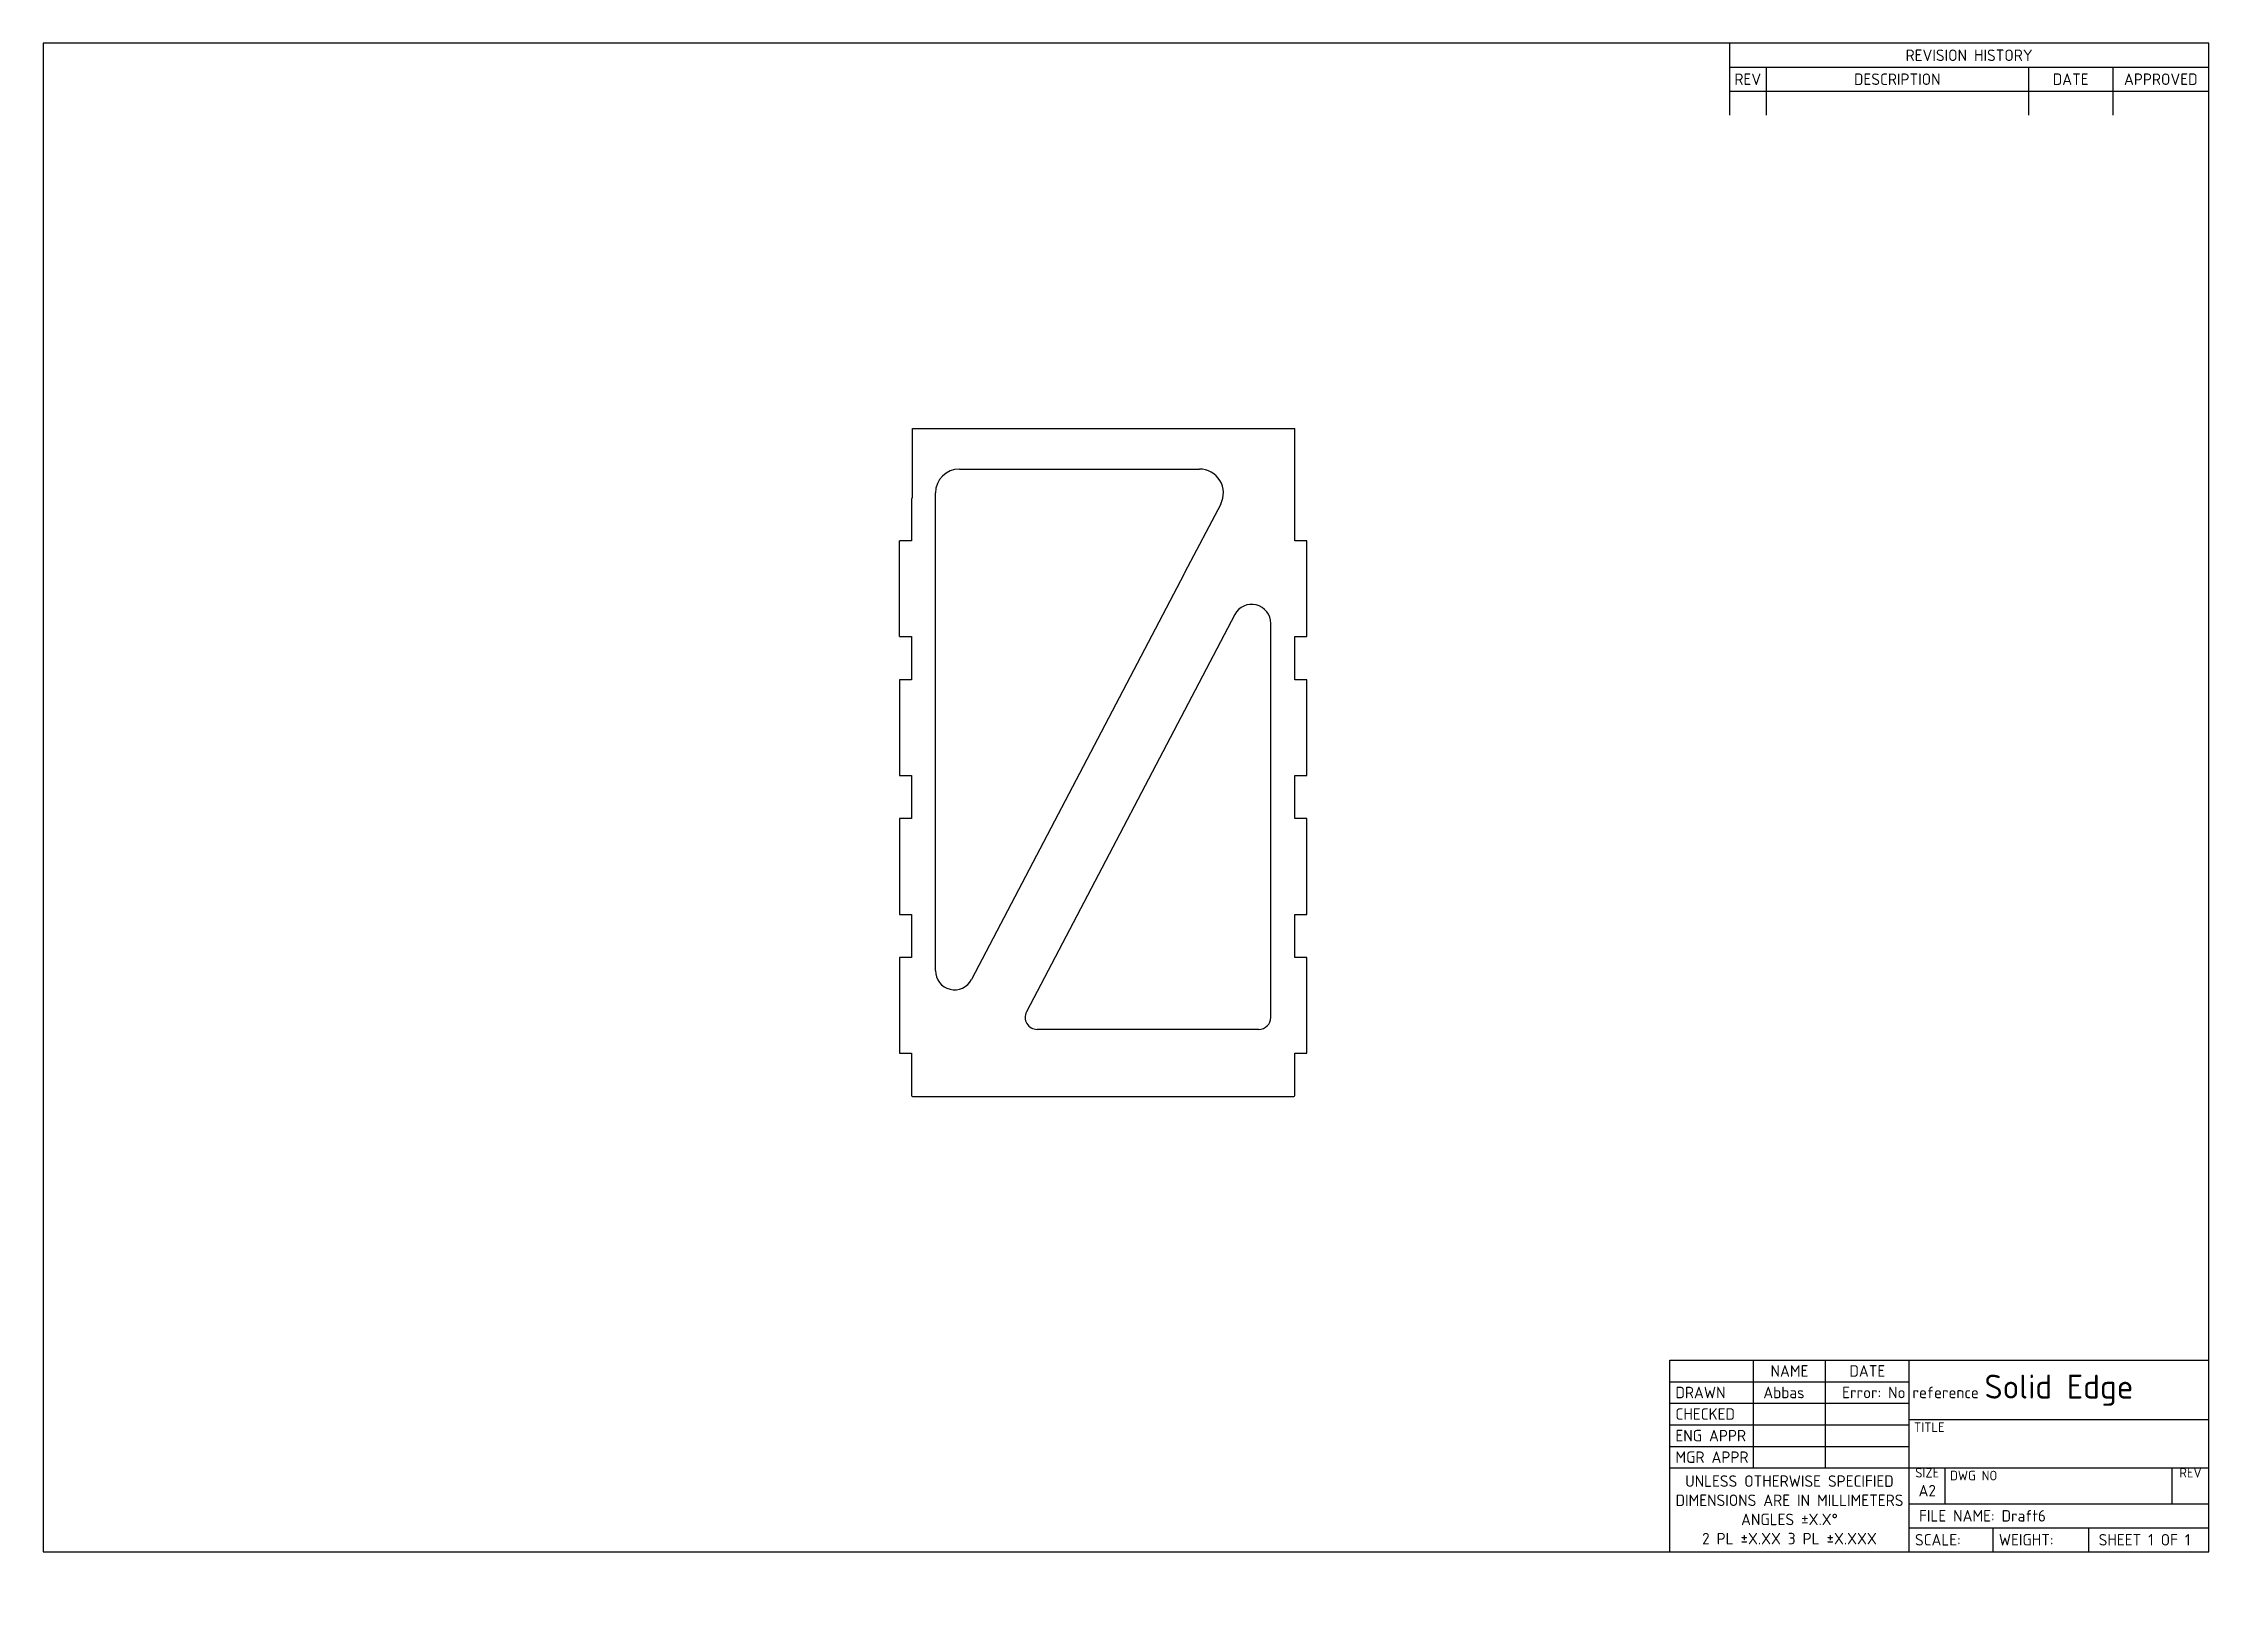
# Model space of a CAD drawing. Header units: millimetres. Extents: x 10 to 584, y -5 to 410.
import ezdxf
from ezdxf.entities.mleader import LeaderData, LeaderLine
from ezdxf.math import Vec2, Vec3

# ---------------------------------------------------------------- set-up
doc = ezdxf.new("R2010")
doc.units = ezdxf.units.MM
doc.layers.add('Default', color=7, linetype='Continuous')
doc.layers.add('FRONT_SIDE', color=7, linetype='Continuous')

# ---------------------------------------------------------------- blocks, each defined once
blk = doc.blocks.new('SE')
at = {"layer": 'FRONT_SIDE', "color": 7, "linetype": 'Continuous'}
for p, q in [((240.4, 289.49), (240.4, 307.88)), ((240.4, 307.88), (341.74, 307.88)), ((341.74, 278.06), (341.74, 307.88)), ((252.84, 297.11), (316.48, 297.11)), ((240.14, 289.24), (240.14, 278.06)), ((246.49, 164.09), (246.49, 290.76)), ((322.11, 287.82), (312.55, 269.57)), ((240.14, 278.06), (236.97, 278.06)), ((236.97, 252.66), (236.97, 278.06)), ((344.92, 278.06), (341.74, 278.06)), ((344.92, 252.66), (344.92, 278.06)), ((312.45, 269.36), (256.07, 161.73)), ((325.81, 258.5), (270.64, 153.17)), ((236.97, 252.66), (240.14, 252.66)), ((240.14, 252.66), (240.14, 241.23)), ((335.39, 151.7), (335.39, 256.15)), ((341.74, 241.23), (341.74, 252.66)), ((341.74, 252.66), (344.92, 252.66)), ((240.14, 241.23), (236.97, 241.23)), ((236.97, 241.23), (236.97, 215.83)), ((344.92, 241.23), (341.74, 241.23)), ((344.92, 215.83), (344.92, 241.23)), ((236.97, 215.83), (240.14, 215.83)), ((240.14, 215.83), (240.14, 204.4)), ((341.74, 204.4), (341.74, 215.83)), ((341.74, 215.83), (344.92, 215.83)), ((240.14, 204.4), (236.97, 204.4)), ((236.97, 204.4), (236.97, 179)), ((344.92, 204.4), (341.74, 204.4)), ((344.92, 179), (344.92, 204.4)), ((236.97, 179), (240.14, 179)), ((240.14, 179), (240.14, 167.57)), ((341.74, 167.57), (341.74, 179)), ((341.74, 179), (344.92, 179)), ((240.14, 167.57), (236.97, 167.57)), ((236.97, 167.57), (236.97, 142.17)), ((344.92, 167.57), (341.74, 167.57)), ((344.92, 142.17), (344.92, 167.57)), ((332.22, 148.52), (273.45, 148.52)), ((236.97, 142.17), (240.14, 142.17)), ((240.14, 142.17), (240.14, 131)), ((341.74, 131), (341.74, 142.17)), ((341.74, 142.17), (344.92, 142.17)), ((240.4, 130.74), (341.49, 130.74))]:
    blk.add_line(p, q, dxfattribs=at)
for centre, radius, start, end in [((252.84, 290.76), 6.35, 90, 180), ((316.48, 290.76), 6.35, 332.36, 90), ((240.4, 289.24), 0.254, 90, 180), ((307.95, 271.71), 5.08, 332.35402, 335.0006), ((330.31, 256.15), 5.08, 0, 152.35402), ((251.57, 164.09), 5.08, 180, 332.35402), ((273.45, 151.7), 3.18, 152.35402, 270), ((332.22, 151.7), 3.17, 270, 0), ((240.4, 131), 0.254, 180, 270), ((341.49, 131), 0.254, 270, 0)]:
    blk.add_arc(centre, radius, start, end, dxfattribs=at)
blk = doc.blocks.new('_DOT')
at = {"color": 0}
blk.add_line((0, 0), (-1, 0), dxfattribs=at)
at = {"color": 0, "const_width": 0.333}
blk.add_lwpolyline([(-0.1665, 0, 1), (0.1665, 0, 1)], format="xyb", close=True, dxfattribs=at)

msp = doc.modelspace()

# ---------------------------------------------------------------- linework, layer by layer
at = {"layer": 'Default', "color": 7, "linetype": 'Continuous'}
for p, q in [((584, 410), (10, 410)), ((10, 410), (10, 10)), ((457, 410), (457, 390.95)), ((584, 10), (584, 410)), ((457, 403.65), (584, 403.65)), ((466.652, 403.65), (466.652, 390.95)), ((536.248, 403.65), (536.248, 390.95)), ((558.6, 403.65), (558.6, 390.95)), ((457, 397.3), (584, 397.3)), ((441.125, 10), (441.125, 60.8)), ((441.125, 60.8), (584, 60.8)), ((463.35, 32.225), (463.35, 60.8)), ((482.4, 32.225), (482.4, 60.8)), ((504.625, 10), (504.625, 60.8)), ((441.125, 55.085), (504.625, 55.085)), ((441.125, 49.37), (504.625, 49.37)), ((441.125, 43.655), (504.625, 43.655)), ((504.625, 45.052), (584, 45.052)), ((441.125, 37.94), (504.625, 37.94)), ((441.125, 32.225), (584, 32.225)), ((514.15, 22.7), (514.15, 32.098)), ((574.348, 22.7), (574.348, 32.098)), ((504.625, 22.7), (584, 22.7)), ((504.625, 16.35), (584, 16.35)), ((526.85, 10), (526.85, 16.35)), ((552.25, 10), (552.25, 16.35)), ((10, 10), (584, 10))]:
    msp.add_line(p, q, dxfattribs=at)

# ---------------------------------------------------------------- block references
at = {"layer": 'Default'}
msp.add_blockref('SE', (0, 0), dxfattribs=at)

# ---------------------------------------------------------------- texts
at = {"layer": 'Default', "char_height": 2.5}
for s, insert, width, attachment_point in [('{\\fSolid Edge ISO|b0||i0||c0|p34;\\C7;\\H3.048;\\W1.;REVISION HISTORY}', (520.5, 406.825), 127, 5), ('{\\fSolid Edge ISO|b0||i0||c0|p34;\\C7;\\H3.048;\\W1.;REV}', (461.826, 400.475), 9.652, 5), ('{\\fSolid Edge ISO|b0||i0||c0|p34;\\C7;\\H3.048;\\W1.;DESCRIPTION}', (501.45, 400.475), 69.596, 5), ('{\\fSolid Edge ISO|b0||i0||c0|p34;\\C7;\\H3.048;\\W1.;DATE}', (547.424, 400.475), 22.352, 5), ('{\\fSolid Edge ISO|b0||i0||c0|p34;\\C7;\\H3.048;\\W1.;APPROVED}', (571.3, 400.475), 25.4, 5), ('{\\fSolid Edge ISO|b0||i0||c0|p34;\\C7;\\H3.048;\\W1.;NAME}', (472.875, 57.9425), 19.05, 5), ('{\\fSolid Edge ISO|b0||i0||c0|p34;\\C7;\\H3.048;\\W1.;DATE}', (493.5125, 57.9425), 22.225, 5), ('{\\fSolid Edge ISO|b0||i0||c0|p34;\\C7;\\H3.048;\\W1.;DRAWN}', (442.649, 52.2275), 20.701, 4), ('{\\fSolid Edge ISO|b1||i0||c0|p34;\\C7;\\H6.35;\\W1.;Solid Edge}', (544.3125, 52.831), 79.375, 5), ('{\\fSolid Edge ISO|b0||i0||c0|p34;\\C7;\\H3.048;\\W1.;CHECKED}', (442.649, 46.5125), 20.701, 4), ('{\\fSolid Edge ISO|b0||i0||c0|p34;\\C7;\\H3.048;\\W1.;ENG APPR}', (442.649, 40.7975), 20.701, 4), ('{\\fSolid Edge ISO|b0||i0||c0|p34;\\C7;\\H2.54;\\W1.;TITLE}', (505.895, 44.3015), 78.105, 1), ('{\\fSolid Edge ISO|b0||i0||c0|p34;\\C7;\\H3.048;\\W1.;MGR APPR}', (442.649, 35.0825), 20.701, 4), ('{\\fSolid Edge ISO|b0||i0||c0|p34;\\C7;\\H3.048;\\W1.;UNLESS OTHERWISE SPECIFIED\\P}{\\fSolid Edge ISO|b0||i0||c0|p34;\\C7;\\H3.048;\\W1.;DIMENSIONS ARE IN MILLIMETERS\\P}{\\fSolid Edge ISO|b0||i0||c0|p34;\\C7;\\H3.048;\\W1.;ANGLES ±X.X°\\P}{\\fSolid Edge ISO|b0||i0||c0|p34;\\C7;\\H3.048;\\W1.;2 PL ±X.XX 3 PL ±X.XXX}', (472.875, 21.1125), 63.5, 5), ('{\\fSolid Edge ISO|b0||i0||c0|p34;\\C7;\\H2.54;\\W1.;SIZE}', (509.3875, 32.225), 9.525, 2), ('{\\fSolid Edge ISO|b0||i0||c0|p34;\\C7;\\H2.54;\\W1.;DWG NO}', (515.42, 31.4745), 58.928, 1), ('{\\fSolid Edge ISO|b0||i0||c0|p34;\\C7;\\H2.54;\\W1.;REV}', (579.174, 32.225), 9.652, 2), ('{\\fSolid Edge ISO|b1||i0||c0|p34;\\C7;\\H3.048;\\W1.;A2}', (509.3875, 26.1925), 9.525, 5), ('{\\fSolid Edge ISO|b0||i0||c0|p34;\\C7;\\H3.048;\\W1.;SCALE:}', (506.149, 13.175), 20.701, 4), ('{\\fSolid Edge ISO|b0||i0||c0|p34;\\C7;\\H3.048;\\W1.;WEIGHT:}', (528.374, 13.175), 23.876, 4)]:
    msp.add_mtext(s, dxfattribs=dict(at, insert=insert, width=width, attachment_point=attachment_point))

# ---------------------------------------------------------------- leaders
at = {"layer": 'Default', "color": 7, "linetype": 'Continuous'}
ml = msp.add_multileader_mtext('Standard', dxfattribs=at)
ml.set_content('\\pxsm0.9;{\\fSolid Edge ISO|c0|p34;\\W1.;Abbas\\P}', color=256)
ml.set_leader_properties(linetype='ByLayer')
ml.set_arrow_properties(name='DOT')
ml.build(insert=Vec2(0, 0))
ml.multileader.update_dxf_attribs({"leader_type": 0, "dogleg_length": 0, "arrow_head_size": 3.048})
ctx = ml.context
ctx.base_point, ctx.char_height, ctx.arrow_head_size, ctx.landing_gap_size = Vec3(463.9408, 53.7515), 3.048, 3.048, 1.0668
ctx.mtext.insert = Vec3(465.9408, 53.7515)
ml = msp.add_multileader_mtext('Standard', dxfattribs=at)
ml.set_content('\\pxsm0.9;{\\fSolid Edge ISO|c0|p34;\\W1.; Error: No reference\\P}', color=256)
ml.set_leader_properties(linetype='ByLayer')
ml.set_arrow_properties(name='DOT')
ml.build(insert=Vec2(0, 0))
ml.multileader.update_dxf_attribs({"leader_type": 0, "dogleg_length": 0, "arrow_head_size": 3.048})
ctx = ml.context
ctx.base_point, ctx.char_height, ctx.arrow_head_size, ctx.landing_gap_size = Vec3(482.9908, 53.7515), 3.048, 3.048, 1.0668
ctx.mtext.insert = Vec3(484.9908, 53.7515)
ml = msp.add_multileader_mtext('Standard', dxfattribs=at)
ml.set_content('\\pxsm0.9;{\\fSolid Edge ISO|c0|p34;\\W1.;FILE NAME: Draft6\\P}', color=256)
ml.set_leader_properties(linetype='ByLayer')
ml.set_arrow_properties(name='DOT')
ml.build(insert=Vec2(0, 0))
ml.multileader.update_dxf_attribs({"leader_type": 0, "dogleg_length": 0, "arrow_head_size": 3.048})
ctx = ml.context
ctx.base_point, ctx.char_height, ctx.arrow_head_size, ctx.landing_gap_size = Vec3(505.2158, 21.049), 3.048, 3.048, 1.0668
ctx.mtext.insert = Vec3(507.2158, 21.049)
ml = msp.add_multileader_mtext('Standard', dxfattribs=at)
ml.set_content('\\pxsm0.9;{\\fSolid Edge ISO|c0|p34;\\W1.;SHEET 1 OF 1\\P}', color=256)
ml.set_leader_properties(linetype='ByLayer')
ml.set_arrow_properties(name='DOT')
ml.build(insert=Vec2(0, 0))
ml.multileader.update_dxf_attribs({"leader_type": 0, "dogleg_length": 0, "arrow_head_size": 3.048})
ctx = ml.context
ctx.base_point, ctx.char_height, ctx.arrow_head_size, ctx.landing_gap_size = Vec3(552.8408, 14.699), 3.048, 3.048, 1.0668
ctx.mtext.insert = Vec3(554.8408, 14.699)

doc.saveas('drawing.dxf')
